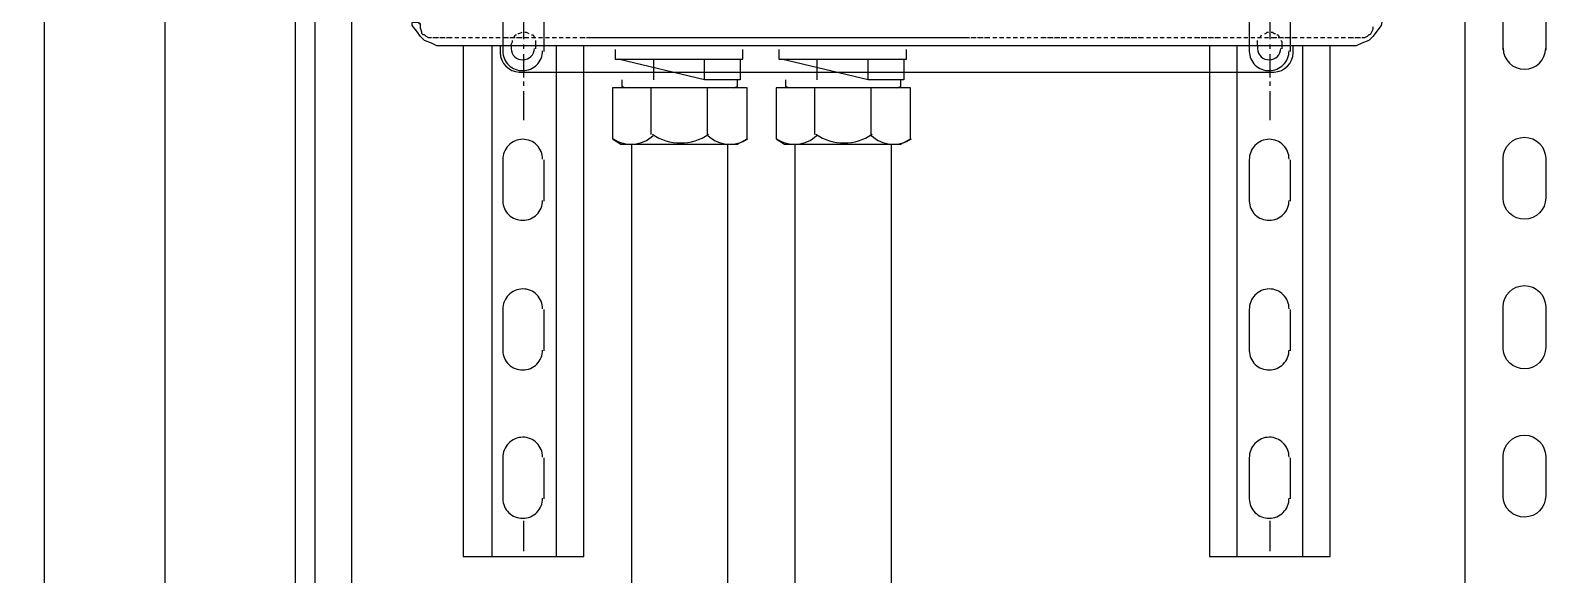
# Model space of a CAD drawing. Header units: feet. Extents: x -159 to 1687, y 0 to 1556.
# Drawn here: x 1311.69 to 1332.02, y 1051.08 to 1058.38 of the extents above; entities that cross this region are included whole.
import ezdxf

# ---------------------------------------------------------------- set-up
doc = ezdxf.new("R2010")
doc.units = ezdxf.units.FT
doc.header["$MEASUREMENT"] = 0
doc.layers.add('PDF8_LP_OBJ-Hidden', color=7, linetype='Continuous')
doc.layers.add('PDF8_LP_OBJ-Misc', color=7, linetype='Continuous')

msp = doc.modelspace()

# ---------------------------------------------------------------- linework, layer by layer
at = {"layer": 'PDF8_LP_OBJ-Hidden', "lineweight": 25}
msp.add_line((1324.29086, 1058.28111), (1319.15463, 1058.28111), dxfattribs=at)
for points in [[(1317.07436, 1058.28111), (1317.03754, 1058.28111), (1317.00072, 1058.29952), (1316.98232, 1058.31793), (1316.96391, 1058.31793), (1316.9455, 1058.33634), (1316.9455, 1058.35475), (1316.92709, 1058.40997), (1316.92709, 1058.4652), (1316.90868, 1058.4652), (1316.90868, 1058.48361), (1316.81663, 1058.48361)], [(1317.16641, 1058.28111), (1317.09277, 1058.28111)], [(1317.25846, 1058.28111), (1317.18482, 1058.28111)], [(1317.3505, 1058.28111), (1317.27687, 1058.28111)], [(1317.44255, 1058.28111), (1317.38732, 1058.28111)], [(1317.5346, 1058.28111), (1317.47937, 1058.28111)], [(1317.62665, 1058.28111), (1317.57142, 1058.28111)], [(1317.71869, 1058.28111), (1317.66346, 1058.28111)], [(1317.81074, 1058.28111), (1317.75551, 1058.28111)], [(1317.90279, 1058.28111), (1317.84756, 1058.28111)], [(1317.99483, 1058.28111), (1317.93961, 1058.28111)], [(1318.10529, 1058.28111), (1318.03165, 1058.28111)], [(1318.19734, 1058.28111), (1318.1237, 1058.28111)], [(1318.14211, 1058.17065), (1318.14211, 1058.18906), (1318.16052, 1058.22588), (1318.16052, 1058.24429)], [(1318.17893, 1058.28111), (1318.19734, 1058.31793), (1318.21575, 1058.31793)], [(1318.28938, 1058.28111), (1318.21575, 1058.28111)], [(1318.23416, 1058.33634), (1318.25257, 1058.33634), (1318.28938, 1058.35475)], [(1318.38143, 1058.28111), (1318.30779, 1058.28111)], [(1318.3262, 1058.35475), (1318.34461, 1058.35475), (1318.38143, 1058.33634)], [(1318.41825, 1058.31793), (1318.43666, 1058.31793), (1318.45507, 1058.28111)], [(1318.47348, 1058.28111), (1318.41825, 1058.28111)], [(1318.47348, 1058.17065), (1318.47348, 1058.24429)], [(1318.56553, 1058.28111), (1318.5103, 1058.28111)], [(1318.65757, 1058.28111), (1318.60234, 1058.28111)], [(1318.74962, 1058.28111), (1318.69439, 1058.28111)], [(1318.84167, 1058.28111), (1318.78644, 1058.28111)], [(1318.93371, 1058.28111), (1318.87849, 1058.28111)], [(1319.02576, 1058.28111), (1318.97053, 1058.28111)], [(1319.13622, 1058.28111), (1319.06258, 1058.28111)], [(1324.3829, 1058.28111), (1324.30927, 1058.28111)], [(1324.47495, 1058.28111), (1324.40131, 1058.28111)], [(1324.567, 1058.28111), (1324.49336, 1058.28111)], [(1324.65905, 1058.28111), (1324.60382, 1058.28111)], [(1324.75109, 1058.28111), (1324.69586, 1058.28111)], [(1324.84314, 1058.28111), (1324.78791, 1058.28111)], [(1324.93519, 1058.28111), (1324.87996, 1058.28111)], [(1325.02723, 1058.28111), (1324.97201, 1058.28111)], [(1325.11928, 1058.28111), (1325.06405, 1058.28111)], [(1325.21133, 1058.28111), (1325.1561, 1058.28111)], [(1325.32178, 1058.28111), (1325.24815, 1058.28111)], [(1325.41383, 1058.28111), (1325.34019, 1058.28111)], [(1325.50588, 1058.28111), (1325.43224, 1058.28111)], [(1325.59793, 1058.28111), (1325.52429, 1058.28111)], [(1325.68997, 1058.28111), (1325.63474, 1058.28111)], [(1325.78202, 1058.28111), (1325.72679, 1058.28111)], [(1325.87407, 1058.28111), (1325.81884, 1058.28111)], [(1325.96611, 1058.28111), (1325.91089, 1058.28111)], [(1326.05816, 1058.28111), (1326.00293, 1058.28111)], [(1326.15021, 1058.28111), (1326.09498, 1058.28111)], [(1326.24226, 1058.28111), (1326.18703, 1058.28111)], [(1326.35271, 1058.28111), (1326.27907, 1058.28111)], [(1326.44476, 1058.28111), (1326.37112, 1058.28111)], [(1326.53681, 1058.28111), (1326.46317, 1058.28111)], [(1326.62885, 1058.28111), (1326.55522, 1058.28111)], [(1326.7209, 1058.28111), (1326.66567, 1058.28111)], [(1326.81295, 1058.28111), (1326.75772, 1058.28111)], [(1326.905, 1058.28111), (1326.84977, 1058.28111)], [(1326.99704, 1058.28111), (1326.94181, 1058.28111)], [(1327.08909, 1058.28111), (1327.03386, 1058.28111)], [(1327.18114, 1058.28111), (1327.12591, 1058.28111)], [(1327.27318, 1058.28111), (1327.21796, 1058.28111)], [(1327.38364, 1058.28111), (1327.31, 1058.28111)], [(1327.47569, 1058.28111), (1327.40205, 1058.28111)], [(1327.56773, 1058.28111), (1327.4941, 1058.28111)], [(1327.65978, 1058.28111), (1327.58614, 1058.28111)], [(1327.75183, 1058.28111), (1327.6966, 1058.28111)], [(1327.84388, 1058.28111), (1327.78865, 1058.28111)], [(1327.93592, 1058.28111), (1327.88069, 1058.28111)], [(1328.02797, 1058.28111), (1327.97274, 1058.28111)], [(1328.12002, 1058.28111), (1328.06479, 1058.28111)], [(1328.21206, 1058.28111), (1328.15684, 1058.28111)], [(1328.15684, 1058.17065), (1328.15684, 1058.24429)], [(1328.19366, 1058.28111), (1328.21206, 1058.31793)], [(1328.24888, 1058.33634), (1328.26729, 1058.33634), (1328.2857, 1058.35475), (1328.30411, 1058.35475)], [(1328.30411, 1058.28111), (1328.24888, 1058.28111)], [(1328.34093, 1058.35475), (1328.35934, 1058.35475), (1328.37775, 1058.33634), (1328.39616, 1058.33634)], [(1328.41457, 1058.28111), (1328.34093, 1058.28111)], [(1328.41457, 1058.31793), (1328.43298, 1058.31793), (1328.45139, 1058.28111)], [(1328.50662, 1058.28111), (1328.43298, 1058.28111)], [(1328.48821, 1058.17065), (1328.48821, 1058.22588), (1328.4698, 1058.24429)], [(1328.59866, 1058.28111), (1328.52502, 1058.28111)], [(1328.69071, 1058.28111), (1328.61707, 1058.28111)], [(1328.78276, 1058.28111), (1328.72753, 1058.28111)], [(1328.8748, 1058.28111), (1328.81958, 1058.28111)], [(1328.96685, 1058.28111), (1328.91162, 1058.28111)], [(1329.0589, 1058.28111), (1329.00367, 1058.28111)], [(1329.15095, 1058.28111), (1329.09572, 1058.28111)], [(1329.24299, 1058.28111), (1329.18776, 1058.28111)], [(1329.33504, 1058.28111), (1329.27981, 1058.28111)], [(1329.4455, 1058.28111), (1329.37186, 1058.28111)], [(1329.53754, 1058.28111), (1329.46391, 1058.28111)], [(1329.70323, 1058.42838), (1329.70323, 1058.39156), (1329.66641, 1058.31793), (1329.648, 1058.31793), (1329.62959, 1058.29952), (1329.59277, 1058.28111), (1329.55595, 1058.28111)]]:
    msp.add_lwpolyline(points, dxfattribs=at)
at = {"layer": 'PDF8_LP_OBJ-Misc', "lineweight": 25}
for points in [[(1311.8829, 1032.32336), (1311.8829, 1093.13532), (1310.26288, 1093.13532), (1310.26288, 1032.32336)], [(1315.50956, 1044.03221), (1315.50956, 1009.66182), (1313.50293, 1009.66182), (1313.50293, 1085.63751)], [(1329.8505, 1073.41366), (1329.8505, 1058.63089), (1329.81368, 1058.44679), (1329.70323, 1058.29952), (1329.648, 1058.24429), (1329.55595, 1058.20747), (1329.48231, 1058.17065), (1317.148, 1058.17065), (1317.07436, 1058.20747), (1316.98232, 1058.24429), (1316.92709, 1058.29952), (1316.87186, 1058.37315), (1316.81663, 1058.44679), (1316.81663, 1058.48361)], [(1315.25183, 1045.65224), (1315.25183, 1064.02485)], [(1315.50956, 1064.02485), (1315.50956, 1045.52338)], [(1316.00662, 1045.65224), (1316.00662, 1064.02485)], [(1330.93666, 1064.02485), (1330.93666, 1045.65224)], [(1318.30779, 1058.57566), (1318.30779, 1058.2627)], [(1318.58394, 1058.09701), (1318.58394, 1058.63089)], [(1328.32252, 1058.57566), (1328.32252, 1058.2627)], [(1328.59866, 1058.09701), (1328.59866, 1058.63089)], [(1317.49778, 1058.17065), (1317.49778, 1051.32234), (1319.11781, 1051.32234), (1319.11781, 1058.17065)], [(1317.88438, 1058.17065), (1317.88438, 1051.32234)], [(1318.30779, 1058.18906), (1318.30779, 1058.13383)], [(1318.30779, 1058.06019), (1318.30779, 1057.74723)], [(1318.47348, 1058.13383), (1318.47348, 1058.17065)], [(1318.74962, 1051.32234), (1318.74962, 1058.17065)], [(1319.54029, 1058.12255), (1319.54029, 1057.99368), (1321.25237, 1057.99368)], [(1321.25237, 1057.99368), (1321.25237, 1058.12255)], [(1321.73478, 1058.12255), (1321.73478, 1057.99368), (1323.44685, 1057.99368)], [(1323.44685, 1057.99368), (1323.44685, 1058.12255)], [(1327.51251, 1058.17065), (1327.51251, 1051.32234), (1329.13254, 1051.32234), (1329.13254, 1058.17065)], [(1327.88069, 1058.17065), (1327.88069, 1051.32234)], [(1328.32252, 1058.18906), (1328.32252, 1058.13383)], [(1328.32252, 1058.06019), (1328.32252, 1057.74723)], [(1328.48821, 1058.13383), (1328.48821, 1058.17065)], [(1328.76435, 1051.32234), (1328.76435, 1058.17065)], [(1321.21555, 1057.99368), (1321.21555, 1057.71754), (1320.7369, 1057.71754), (1319.57711, 1057.99368)], [(1320.05575, 1057.71754), (1320.05575, 1057.99368)], [(1320.7369, 1057.71754), (1320.7369, 1057.99368)], [(1323.41003, 1057.99368), (1323.41003, 1057.71754), (1322.93139, 1057.71754), (1321.7716, 1057.99368)], [(1322.25024, 1057.71754), (1322.25024, 1057.99368)], [(1322.93139, 1057.71754), (1322.93139, 1057.99368)], [(1318.30779, 1057.69201), (1318.30779, 1057.63678)], [(1319.66916, 1057.60709), (1319.63234, 1057.62549), (1319.63234, 1057.71754)], [(1321.1235, 1057.60709), (1321.17873, 1057.62549), (1321.17873, 1057.71754)], [(1321.86364, 1057.60709), (1321.82682, 1057.62549), (1321.82682, 1057.71754)], [(1323.31799, 1057.60709), (1323.37322, 1057.62549), (1323.37322, 1057.71754)], [(1328.32252, 1057.69201), (1328.32252, 1057.63678)], [(1318.30779, 1057.56314), (1318.30779, 1057.17654)], [(1320.01893, 1057.60709), (1320.01893, 1056.98116)], [(1320.77372, 1057.60709), (1320.77372, 1056.98116)], [(1322.21342, 1057.60709), (1322.21342, 1056.98116)], [(1322.96821, 1057.60709), (1322.96821, 1056.98116)], [(1328.32252, 1057.56314), (1328.32252, 1057.17654)], [(1319.7612, 1009.5725), (1319.7612, 1056.8523)], [(1321.04986, 1009.56986), (1321.04986, 1056.8523)], [(1321.95569, 1009.5725), (1321.95569, 1056.8523)], [(1323.24435, 1009.57632), (1323.24435, 1056.8523)], [(1318.58394, 1056.09039), (1318.58394, 1056.64267)], [(1328.59866, 1056.09039), (1328.59866, 1056.64267)], [(1318.58394, 1054.08376), (1318.58394, 1054.63604)], [(1328.59866, 1054.08376), (1328.59866, 1054.63604)], [(1318.58394, 1052.09554), (1318.58394, 1052.64782)], [(1328.59866, 1052.09554), (1328.59866, 1052.64782)], [(1318.30779, 1051.80099), (1318.30779, 1051.39598)], [(1328.32252, 1051.80099), (1328.32252, 1051.39598)]]:
    msp.add_lwpolyline(points, dxfattribs=at)
for points in [[(1318.56553, 1058.64009, 0.41421362), (1318.29859, 1058.90703, 0.41421362), (1318.03165, 1058.63089), (1318.03165, 1058.09701, 0.41421362), (1318.29859, 1057.83928, 0.41421362), (1318.56553, 1058.10622)], [(1328.58025, 1058.64009, 0.41421362), (1328.31332, 1058.90703, 0.41421362), (1328.04638, 1058.63089), (1328.04638, 1058.09701, 0.41421362), (1328.31332, 1057.83928, 0.41421362), (1328.58025, 1058.10622)], [(1331.45212, 1058.11542), (1331.45212, 1058.66771, -0.99636306), (1332.02282, 1058.66771), (1332.02282, 1058.11542)], [(1317.99483, 1058.17065), (1317.99483, 1058.0786, 0.39879692), (1318.25257, 1057.82087), (1328.37775, 1057.82087, 0.39857418), (1328.63548, 1058.0786), (1328.63548, 1058.17065)], [(1318.14211, 1058.17065), (1318.14211, 1058.13383, 0.97155055), (1318.455, 1058.13852)], [(1328.15684, 1058.17065), (1328.15684, 1058.13383, 0.97155055), (1328.46973, 1058.13852)], [(1318.56553, 1056.65187, 0.41421362), (1318.29859, 1056.91881, 0.41421362), (1318.03165, 1056.64267), (1318.03165, 1056.09039, 0.41421362), (1318.29859, 1055.83265, 0.41421362), (1318.56553, 1056.09959)], [(1328.58025, 1056.65187, 0.41421362), (1328.31332, 1056.91881, 0.41421362), (1328.04638, 1056.64267), (1328.04638, 1056.09039, 0.41421362), (1328.31332, 1055.83265, 0.41421362), (1328.58025, 1056.09959)], [(1318.56553, 1054.64525, 0.41421362), (1318.29859, 1054.91218, 0.41421362), (1318.03165, 1054.63604), (1318.03165, 1054.08376, 0.41421362), (1318.29859, 1053.82603, 0.41421362), (1318.56553, 1054.09296)], [(1328.58025, 1054.64525, 0.41421362), (1328.31332, 1054.91218, 0.41421362), (1328.04638, 1054.63604), (1328.04638, 1054.08376, 0.41421362), (1328.31332, 1053.82603, 0.41421362), (1328.58025, 1054.09296)], [(1318.56553, 1052.65703, 0.41421362), (1318.29859, 1052.92396, 0.41421362), (1318.03165, 1052.64782), (1318.03165, 1052.09554, 0.41421362), (1318.29859, 1051.83781, 0.41421362), (1318.56553, 1052.10475)], [(1328.58025, 1052.65703, 0.41421362), (1328.31332, 1052.92396, 0.41421362), (1328.04638, 1052.64782), (1328.04638, 1052.09554, 0.41421362), (1328.31332, 1051.83781, 0.41421362), (1328.58025, 1052.10475)]]:
    msp.add_lwpolyline(points, format="xyb", dxfattribs=at)
for points in [[(1319.50347, 1056.92594), (1319.61393, 1056.8523), (1321.17873, 1056.8523), (1321.30759, 1056.92594), (1321.30759, 1057.60709), (1319.50347, 1057.60709)], [(1321.69796, 1056.92594), (1321.80841, 1056.8523), (1323.37322, 1056.8523), (1323.50208, 1056.92594), (1323.50208, 1057.60709), (1321.69796, 1057.60709)]]:
    msp.add_lwpolyline(points, close=True, dxfattribs=at)
for points in [[(1332.02282, 1056.66108), (1332.02281, 1056.13537, -0.99636306), (1331.45212, 1056.1272), (1331.45212, 1056.66108, -0.99636306)], [(1332.02282, 1054.67286), (1332.02281, 1054.12874, -0.99636306), (1331.45212, 1054.12058), (1331.45212, 1054.67286, -0.99636306)], [(1332.02282, 1052.66623), (1332.02281, 1052.14052, -0.99636306), (1331.45212, 1052.13236), (1331.45212, 1052.66623, -0.99636306)]]:
    msp.add_lwpolyline(points, format="xyb", close=True, dxfattribs=at)
for centre, radius, start, end in [((1331.73747, 1058.14304), 0.28535, 180.208761, 359.791239), ((1319.752, 1057.28492), 0.43262, 235.920404, 313.368539), ((1320.41474, 1057.54265), 0.67194, 235.826999, 304.173001), ((1321.07748, 1057.28492), 0.43262, 226.631461, 304.079596), ((1321.94648, 1057.28492), 0.43262, 235.920404, 313.368539), ((1322.60922, 1057.54265), 0.67194, 235.826999, 304.173001), ((1323.27196, 1057.28492), 0.43262, 226.631461, 304.079596)]:
    msp.add_arc(centre, radius, start, end, dxfattribs=at)

doc.saveas('drawing.dxf')
